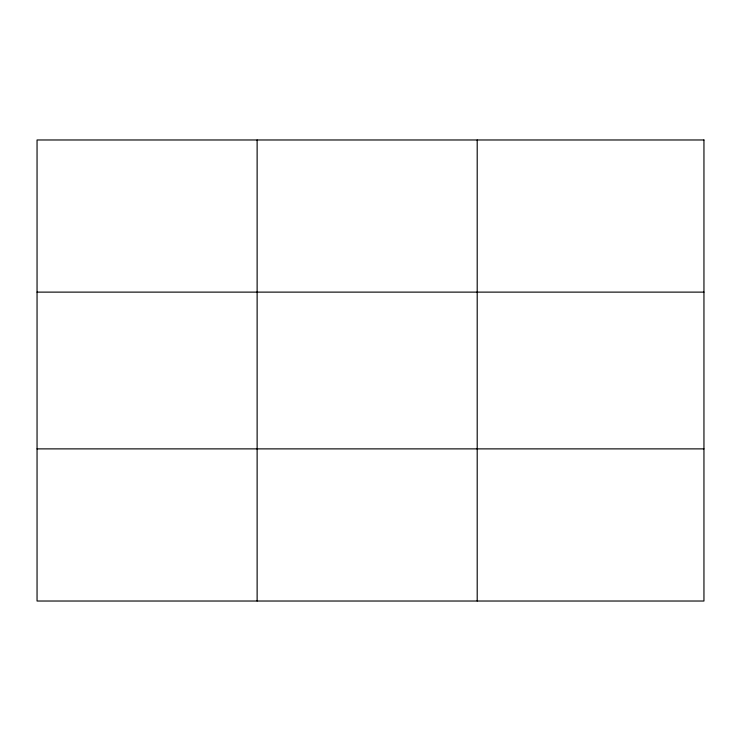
<?xml version="1.0" encoding="UTF-8"?>
<svg xmlns="http://www.w3.org/2000/svg" width="741" height="741" viewBox="0 0 741 741"><rect width="100%" height="100%" fill="white"/><g stroke="black" fill="none" stroke-linecap="round" stroke-linejoin="round"><path stroke-width="1.11" d="M257.127 601.025L257.127 139.975M477.204 601.025L477.204 139.975M37.05 292.121L703.95 292.121M37.05 448.879L703.95 448.879M703.95 139.975L703.95 601.025L37.05 601.025L37.05 139.975L703.95 139.975"/></g></svg>
